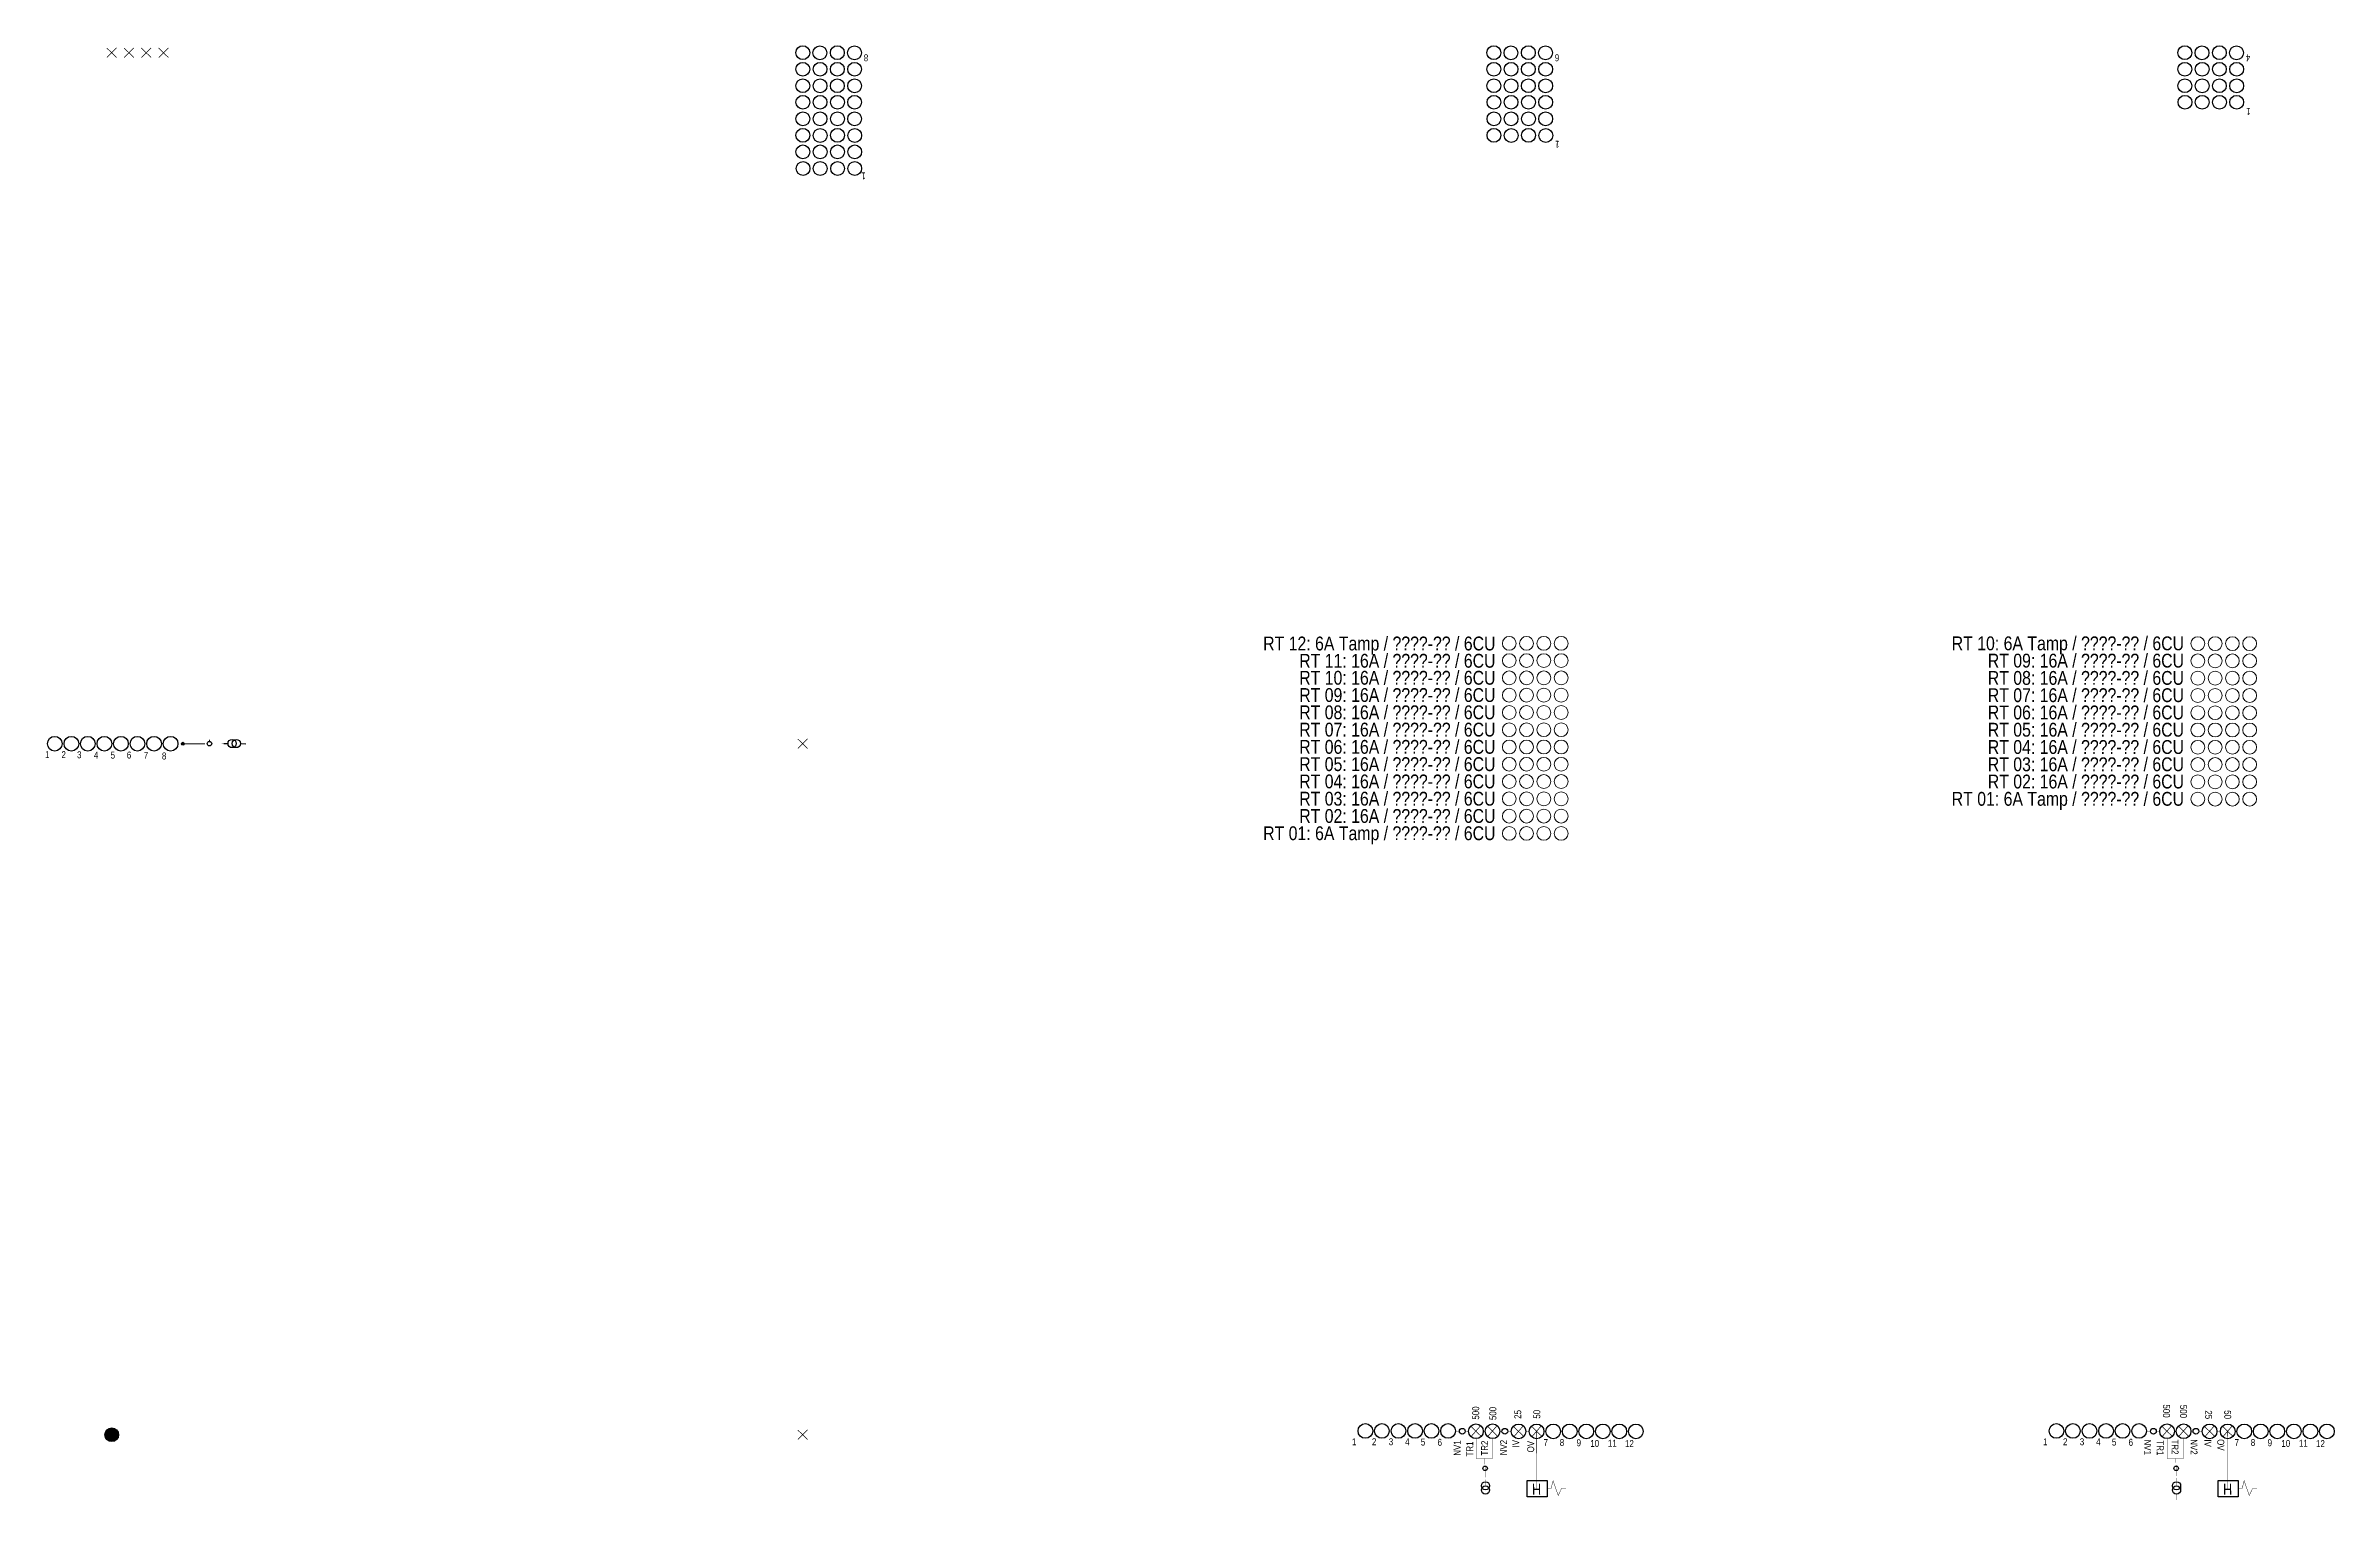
# Model space of a CAD drawing. Extents: x -25 to 358, y -10 to 454.
# Drawn here: x -4.8 to 160.8, y 245.3 to 350.5 of the extents above; entities that cross this region are included whole.
import ezdxf
from ezdxf.enums import TextEntityAlignment as Align

# ---------------------------------------------------------------- set-up
doc = ezdxf.new("R2010")
doc.units = 0
doc.header["$MEASUREMENT"] = 0
doc.linetypes.add('DASHED', pattern=[0.75, 0.5, -0.25])
for name, color, linetype, lineweight in [('01 - Bestaande kabel', 125, 'Continuous', 0), ('Aansluiting LS K01', 120, 'DASHED', 0), ('Aansluiting LS K02', 52, 'DASHED', 0), ('Aansluiting LS K03', 5, 'DASHED', 0), ('Aansluiting LS K06', 30, 'DASHED', 0), ('Aansluiting LS K07', 252, 'DASHED', 0), ('Aansluiting LS K08', 244, 'DASHED', 0), ('Aansluiting LS K09', 104, 'DASHED', 0), ('Aansluiting LS K10', 1, 'DASHED', 0), ('Aansluiting LS K11', 190, 'DASHED', 0), ('Aansluiting LS K12', 201, 'DASHED', 0), ('AANSLUITKAST', 7, 'Continuous', 0)]:
    doc.layers.add(name, color=color, linetype=linetype, lineweight=lineweight)
doc.layers.add('Aansluiting LS K04', color=3, linetype='DASHED', lineweight=0, true_color=0x00f000)
doc.layers.add('Aansluiting LS K05', color=6, linetype='DASHED', lineweight=0, true_color=0xeb00eb)
doc.layers.add('TEST_INSERT', color=7, linetype='Continuous')
doc.styles.add('TECHBASE_ARIAL_NOVA_LIGHT', font='ArialNova-Light.ttf')

# ---------------------------------------------------------------- blocks, each defined once
blk = doc.blocks.new('TB_MES__40955691265E_F434E4A5_ANL1')
at = {"layer": 'AANSLUITKAST', "transparency": 33554687}
h = blk.add_hatch(color=256, dxfattribs=at)
h.dxf.hatch_style = 1
edge = h.paths.add_edge_path()
edge.add_arc((0, 0), 0.5, 0, 360)
blk.add_circle((0, 0), 0.5)
blk = doc.blocks.new('TB_Zekering__40955691265E_3E50730F_ANL1')
at = {"color": 0, "linetype": 'Continuous', "const_width": 0.05}
for points in [[(-0.36, 0.34), (0.35, -0.35)], [(-0.35, -0.35), (0.35, 0.35)]]:
    blk.add_lwpolyline(points, dxfattribs=at)
blk = doc.blocks.new('TB_12 RICHTINGEN LS REK__40955691265E_CB7427F3_ANL1')
at = {"color": 6}
for points, const_width in [([(-8.63, 0.27), (-8.76, 0.27)], 0.02), ([(-7.43, 0.27), (-7.57, 0.27)], 0.02), ([(-6.23, 0.27), (-6.37, 0.27)], 0.02), ([(-5.04, 0.27), (-5.17, 0.27)], 0.02), ([(-3.84, 0.27), (-3.98, 0.27)], 0.02), ([(-2.5, 0.25), (-2.78, 0.25)], 0.02), ([(-1.82, 0.25), (-2.07, 0.25)], 0.02), ([(-0.92, -0.11), (-1.68, 0.63)], 0.05), ([(-1.65, -0.14), (-0.95, 0.66)], 0.05), ([(-0.62, 0.25), (-0.76, 0.25)], 0.02), ([(0.28, -0.11), (-0.48, 0.63)], 0.05), ([(-0.45, -0.14), (0.24, 0.66)], 0.05), ([(0.59, 0.25), (0.44, 0.25)], 0.02), ([(1.26, 0.25), (1.01, 0.25)], 0.02), ([(2.17, -0.13), (1.41, 0.61)], 0.05), ([(1.44, -0.16), (2.13, 0.64)], 0.05), ([(2.57, 0.24), (2.32, 0.24)], 0.02), ([(3.48, -0.12), (2.72, 0.61)], 0.05), ([(2.75, -0.15), (3.44, 0.65)], 0.05), ([(3.77, 0.24), (3.63, 0.24)], 0.02), ([(4.96, 0.24), (4.83, 0.24)], 0.02), ([(6.16, 0.24), (6.02, 0.24)], 0.02), ([(7.36, 0.23), (7.22, 0.24)], 0.02), ([(8.55, 0.24), (8.42, 0.24)], 0.02), ([(9.75, 0.24), (9.61, 0.24)], 0.02), ([(-0.09, -0.28), (-0.09, -1.73), (-1.28, -1.73), (-1.28, -0.28), (-1.28, -1.73), (-0.65, -1.73), (-0.6, -3.7)], 0.02), ([(-0.59, -4.29), (-0.59, -4.73)], 0.02)]:
    blk.add_lwpolyline(points, dxfattribs=dict(at, const_width=const_width))
at = {"color": 6, "linetype": 'Continuous', "const_width": 0.03}
for points in [[(3.11, -3.93), (3.1, 0.24)], [(5.22, -3.89), (4.9, -3.89), (4.66, -4.4), (4.29, -3.33), (4.14, -3.9), (3.86, -3.9)]]:
    blk.add_lwpolyline(points, dxfattribs=at)
at = {"color": 6}
blk.add_lwpolyline([(3.86, -4.49), (2.41, -4.5), (2.41, -3.32), (3.85, -3.31)], close=True, dxfattribs=at)
for centre, radius in [((-9.29, 0.27), 0.53), ((-8.1, 0.27), 0.53), ((-6.9, 0.27), 0.53), ((-5.7, 0.27), 0.53), ((-4.51, 0.27), 0.53), ((-3.31, 0.27), 0.53), ((-2.28, 0.25), 0.209), ((-1.29, 0.25), 0.53), ((-0.09, 0.25), 0.53), ((0.8, 0.25), 0.209), ((1.79, 0.24), 0.53), ((3.1, 0.24), 0.53), ((4.3, 0.24), 0.53), ((5.49, 0.24), 0.53), ((6.69, 0.24), 0.53), ((7.89, 0.24), 0.53), ((9.08, 0.24), 0.53), ((10.28, 0.24), 0.53), ((-0.63, -2.43), 0.165), ((-0.6, -3.7), 0.297), ((-0.6, -4), 0.297)]:
    blk.add_circle(centre, radius, dxfattribs=at)
at = {"color": 6, "attachment_point": 1, "style": 'TECHBASE_ARIAL_NOVA_LIGHT'}
for s, width, gutter_width, insert, char_height, rotation in [('500', 0.8068, 2.5, (-1.56, 1.09), 0.5, 90), ('500', 0.8068, 2.5, (-0.32, 1.06), 0.5, 90), ('25', 0.8068, 2.5, (1.48, 1.15), 0.5, 90), ('50', 0.8068, 2.5, (2.86, 1.16), 0.5, 90), ('H', 1.0698, 4.02, (3.43, -4.34), 0.804, 180.6213)]:
    blk.add_mtext_dynamic_manual_height_columns(s, width=width, gutter_width=gutter_width, heights=[0], dxfattribs=dict(at, insert=insert, char_height=char_height, rotation=rotation))
at = {"char_height": 0.5, "attachment_point": 3, "style": 'TECHBASE_ARIAL_NOVA_LIGHT'}
for s, insert in [('1', (-9.94, -0.26)), ('2', (-8.5, -0.26)), ('3', (-7.28, -0.26)), ('4', (-6.1, -0.27)), ('5', (-4.96, -0.28)), ('6', (-3.75, -0.3)), ('7', (3.92, -0.32)), ('8', (5.09, -0.31)), ('9', (6.31, -0.33)), ('10', (7.62, -0.38)), ('11', (8.89, -0.37)), ('12', (10.13, -0.39))]:
    blk.add_mtext_dynamic_manual_height_columns(s, width=0.6652, gutter_width=2.5, heights=[0], dxfattribs=dict(at, insert=insert))
at = {"char_height": 0.5, "attachment_point": 1, "rotation": 90, "style": 'TECHBASE_ARIAL_NOVA_LIGHT'}
for s, heights, insert in [('NV1', [0], (-2.9, -1.52)), ('TR1', [0], (-1.99, -1.57)), ('TR2', [0], (-0.92, -1.51)), ('NV2', [0], (0.45, -1.49)), ('IV', [0.279], (1.34, -0.92)), ('OV', [0], (2.42, -1.28))]:
    blk.add_mtext_dynamic_manual_height_columns(s, width=0.6652, gutter_width=2.5, heights=heights, dxfattribs=dict(at, insert=insert))
at = {"color": 6, "style": 'TECHBASE_ARIAL_NOVA_LIGHT'}
for tag, p in [('RI1', (-9.06, 1.05)), ('RI2', (-7.86, 1.05)), ('RI3', (-6.66, 1.05)), ('RI4', (-5.47, 1.05)), ('RI5', (-4.27, 1.06)), ('RI6', (-3.08, 1.06)), ('RI7', (4.53, 1.02)), ('RI8', (5.73, 1.02)), ('RI9', (6.92, 1.02)), ('RI10', (8.12, 1.02)), ('RI11', (9.31, 1.02)), ('RI12', (10.51, 1.02))]:
    blk.add_attdef(tag, p, '', height=0.5, rotation=90, dxfattribs=at)
blk = doc.blocks.new('TB_12 RICHTINGEN LS REK REVERSE__40955691265E_52FE5F1D_ANL1')
at = {"color": 6}
for points, const_width in [([(-8.63, 0.27), (-8.76, 0.27)], 0.02), ([(-7.43, 0.27), (-7.57, 0.27)], 0.02), ([(-6.23, 0.27), (-6.37, 0.27)], 0.02), ([(-5.04, 0.27), (-5.17, 0.27)], 0.02), ([(-3.84, 0.27), (-3.98, 0.27)], 0.02), ([(-2.5, 0.25), (-2.78, 0.25)], 0.02), ([(-1.82, 0.25), (-2.07, 0.25)], 0.02), ([(-0.92, -0.11), (-1.68, 0.63)], 0.05), ([(-1.65, -0.14), (-0.95, 0.66)], 0.05), ([(-0.62, 0.25), (-0.76, 0.25)], 0.02), ([(0.28, -0.11), (-0.48, 0.63)], 0.05), ([(-0.45, -0.14), (0.24, 0.66)], 0.05), ([(0.59, 0.25), (0.44, 0.25)], 0.02), ([(1.26, 0.25), (1.01, 0.25)], 0.02), ([(2.17, -0.13), (1.41, 0.61)], 0.05), ([(1.44, -0.16), (2.13, 0.64)], 0.05), ([(2.57, 0.24), (2.32, 0.24)], 0.02), ([(3.48, -0.12), (2.72, 0.61)], 0.05), ([(2.75, -0.15), (3.44, 0.65)], 0.05), ([(3.77, 0.24), (3.63, 0.24)], 0.02), ([(4.96, 0.24), (4.83, 0.24)], 0.02), ([(6.16, 0.24), (6.02, 0.24)], 0.02), ([(7.36, 0.23), (7.22, 0.24)], 0.02), ([(8.55, 0.24), (8.42, 0.24)], 0.02), ([(9.75, 0.24), (9.61, 0.24)], 0.02), ([(-0.09, -0.28), (-0.09, -1.73), (-1.28, -1.73), (-1.28, -0.28), (-1.28, -1.73), (-0.65, -1.73), (-0.6, -3.7)], 0.02), ([(-0.59, -4.29), (-0.59, -4.73)], 0.02)]:
    blk.add_lwpolyline(points, dxfattribs=dict(at, const_width=const_width))
at = {"color": 6, "linetype": 'Continuous', "const_width": 0.03}
for points in [[(3.11, -3.93), (3.1, 0.24)], [(5.22, -3.89), (4.9, -3.89), (4.66, -4.4), (4.29, -3.33), (4.14, -3.9), (3.86, -3.9)]]:
    blk.add_lwpolyline(points, dxfattribs=at)
at = {"color": 6}
blk.add_lwpolyline([(3.86, -4.49), (2.41, -4.5), (2.41, -3.32), (3.85, -3.31)], close=True, dxfattribs=at)
for centre, radius in [((-9.29, 0.27), 0.53), ((-8.1, 0.27), 0.53), ((-6.9, 0.27), 0.53), ((-5.7, 0.27), 0.53), ((-4.51, 0.27), 0.53), ((-3.31, 0.27), 0.53), ((-2.28, 0.25), 0.209), ((-1.29, 0.25), 0.53), ((-0.09, 0.25), 0.53), ((0.8, 0.25), 0.209), ((1.79, 0.24), 0.53), ((3.1, 0.24), 0.53), ((4.3, 0.24), 0.53), ((5.49, 0.24), 0.53), ((6.69, 0.24), 0.53), ((7.89, 0.24), 0.53), ((9.08, 0.24), 0.53), ((10.28, 0.24), 0.53), ((-0.63, -2.43), 0.165), ((-0.6, -3.7), 0.297), ((-0.6, -4), 0.297)]:
    blk.add_circle(centre, radius, dxfattribs=at)
at = {"color": 6, "attachment_point": 1, "style": 'TECHBASE_ARIAL_NOVA_LIGHT'}
for s, width, gutter_width, insert, char_height, rotation in [('500', 0.8068, 2.5, (-1.08, 2.19), 0.5, 270), ('500', 0.8068, 2.5, (0.15, 2.16), 0.5, 270), ('25', 0.8068, 2.5, (1.97, 1.76), 0.5, 270), ('50', 0.8068, 2.5, (3.35, 1.77), 0.5, 270), ('H', 1.0698, 4.02, (3.43, -4.34), 0.804, 180.6213)]:
    blk.add_mtext_dynamic_manual_height_columns(s, width=width, gutter_width=gutter_width, heights=[0], dxfattribs=dict(at, insert=insert, char_height=char_height, rotation=rotation))
at = {"char_height": 0.5, "attachment_point": 3, "style": 'TECHBASE_ARIAL_NOVA_LIGHT'}
for s, insert in [('1', (-9.94, -0.26)), ('2', (-8.5, -0.26)), ('3', (-7.28, -0.26)), ('4', (-6.1, -0.27)), ('5', (-4.96, -0.28)), ('6', (-3.75, -0.3)), ('7', (3.92, -0.32)), ('8', (5.09, -0.31)), ('9', (6.31, -0.33)), ('10', (7.62, -0.38)), ('11', (8.89, -0.37)), ('12', (10.13, -0.39))]:
    blk.add_mtext_dynamic_manual_height_columns(s, width=0.6652, gutter_width=2.5, heights=[0], dxfattribs=dict(at, insert=insert))
at = {"char_height": 0.5, "attachment_point": 1, "rotation": 270, "style": 'TECHBASE_ARIAL_NOVA_LIGHT'}
for s, heights, insert in [('NV1', [0], (-2.44, -0.35)), ('TR1', [0], (-1.53, -0.41)), ('TR2', [0], (-0.46, -0.35)), ('NV2', [0], (0.91, -0.33)), ('IV', [0.279], (1.92, -0.34)), ('OV', [0], (2.85, -0.32))]:
    blk.add_mtext_dynamic_manual_height_columns(s, width=0.6652, gutter_width=2.5, heights=heights, dxfattribs=dict(at, insert=insert))
at = {"color": 6, "style": 'TECHBASE_ARIAL_NOVA_LIGHT'}
for tag, p in [('RI1', (-9.53, 1.07)), ('RI2', (-8.33, 1.07)), ('RI3', (-7.13, 1.07)), ('RI4', (-5.94, 1.07)), ('RI5', (-4.74, 1.07)), ('RI6', (-3.55, 1.08)), ('RI7', (4.06, 1.04)), ('RI8', (5.26, 1.04)), ('RI9', (6.45, 1.04)), ('RI10', (7.65, 1.04)), ('RI11', (8.85, 1.04)), ('RI12', (10.04, 1.04))]:
    blk.add_attdef(tag, text='', height=0.5, rotation=270, dxfattribs=at).set_placement(p, align=Align.RIGHT)
blk = doc.blocks.new('TB_8 RICHTINGEN LS REK KLEIN__40955691265E_4B99F24F_ANL1')
at = {"layer": '01 - Bestaande kabel', "transparency": 33554687}
h = blk.add_hatch(color=6, dxfattribs=at)
h.dxf.hatch_style = 1
edge = h.paths.add_edge_path()
edge.add_arc((5.14, 0), 0.1, 0, 360)
at = {"const_width": 0.02}
for points in [[(-3.45, 0), (-3.59, 0)], [(-2.26, 0), (-2.39, 0)], [(-1.06, 0), (-1.2, 0)], [(0.14, 0), (0, 0)], [(1.33, 0), (1.2, 0)]]:
    blk.add_lwpolyline(points, dxfattribs=at)
at = {"color": 6}
for points, const_width in [([(2.53, 0), (2.39, 0)], 0.02), ([(3.73, 0), (3.59, 0)], 0.02), ([(5.04, 0), (4.79, 0)], 0.02), ([(6.74, 0), (8.1, 0.01)], 0.01)]:
    blk.add_lwpolyline(points, dxfattribs=dict(at, const_width=const_width))
for points in [[(8.1, 0.01), (8.42, 0.01)], [(9.31, 0.01), (9.71, 0)]]:
    blk.add_lwpolyline(points, dxfattribs=at)
for centre, radius in [((-4.12, 0), 0.53), ((-2.92, 0), 0.53), ((-1.73, 0), 0.53), ((-0.53, 0), 0.53), ((0.67, 0), 0.53), ((1.86, 0), 0.53), ((3.06, 0), 0.53), ((4.26, 0), 0.53), ((5.14, 0), 0.1), ((7.07, 0), 0.165), ((8.71, 0.01), 0.297), ((9.01, 0.01), 0.297)]:
    blk.add_circle(centre, radius, dxfattribs=at)
at = {"layer": '01 - Bestaande kabel', "color": 6}
for points in [[(5.24, 0), (6.74, 0)], [(7.07, 0.17), (7.07, 0.27)]]:
    blk.add_lwpolyline(points, dxfattribs=at)
at = {"char_height": 0.5, "attachment_point": 3, "style": 'TECHBASE_ARIAL_NOVA_LIGHT'}
for s, insert in [('1', (-4.5, -0.53)), ('2', (-3.32, -0.54)), ('3', (-2.19, -0.55)), ('4', (-0.97, -0.58)), ('5', (0.24, -0.58)), ('6', (1.41, -0.57)), ('7', (2.64, -0.59)), ('8', (3.95, -0.64))]:
    blk.add_mtext_dynamic_manual_height_columns(s, width=0.6652, gutter_width=2.5, heights=[0], dxfattribs=dict(at, insert=insert))
at = {"color": 6, "style": 'TECHBASE_ARIAL_NOVA_LIGHT'}
for tag, p in [('RI4', (-0.3, 0.78)), ('RI5', (0.93, 0.8)), ('RI6', (2.13, 0.81)), ('RI7', (3.3, 0.81)), ('RI8', (4.5, 0.8)), ('RI1', (-3.88, 0.78)), ('RI2', (-2.69, 0.78)), ('RI3', (-1.49, 0.78))]:
    blk.add_attdef(tag, p, '', height=0.5, rotation=90, dxfattribs=at)
blk = doc.blocks.new('TB_RT 1-12 OV__40955691265E_7A08A9BD_ANL1_RT_BACK1')
at = {"linetype": 'DASHED'}
blk.add_wipeout([(-21.91, 7.99), (5.78, 7.99), (5.78, -7.65), (-21.91, -7.65)], dxfattribs=at)
at = {"layer": 'Aansluiting LS K01', "linetype": 'Continuous'}
for centre in [(1.12, -6.49), (2.37, -6.49), (3.62, -6.49), (4.87, -6.49)]:
    blk.add_circle(centre, 0.5, dxfattribs=at)
at = {"layer": 'Aansluiting LS K02', "linetype": 'Continuous'}
for centre in [(1.12, -5.24), (2.37, -5.24), (3.62, -5.24), (4.87, -5.24)]:
    blk.add_circle(centre, 0.5, dxfattribs=at)
at = {"layer": 'Aansluiting LS K03', "linetype": 'Continuous'}
for centre in [(1.12, -3.99), (2.37, -3.99), (3.62, -3.99), (4.87, -3.99)]:
    blk.add_circle(centre, 0.5, dxfattribs=at)
at = {"layer": 'Aansluiting LS K04', "linetype": 'Continuous'}
for centre in [(1.12, -2.74), (2.37, -2.74), (3.62, -2.74), (4.87, -2.74)]:
    blk.add_circle(centre, 0.5, dxfattribs=at)
at = {"layer": 'Aansluiting LS K05', "linetype": 'Continuous'}
for centre in [(1.12, -1.49), (2.37, -1.49), (3.62, -1.49), (4.87, -1.49)]:
    blk.add_circle(centre, 0.5, dxfattribs=at)
at = {"layer": 'Aansluiting LS K06', "linetype": 'Continuous'}
for centre in [(1.12, -0.24), (2.37, -0.24), (3.62, -0.24), (4.87, -0.24)]:
    blk.add_circle(centre, 0.5, dxfattribs=at)
at = {"layer": 'Aansluiting LS K07', "linetype": 'Continuous'}
for centre in [(1.12, 1.01), (2.37, 1.01), (3.62, 1.01), (4.87, 1.01)]:
    blk.add_circle(centre, 0.5, dxfattribs=at)
at = {"layer": 'Aansluiting LS K08', "linetype": 'Continuous'}
for centre in [(1.12, 2.26), (2.37, 2.26), (3.62, 2.26), (4.87, 2.26)]:
    blk.add_circle(centre, 0.5, dxfattribs=at)
at = {"layer": 'Aansluiting LS K09', "linetype": 'Continuous'}
for centre in [(1.12, 3.51), (2.37, 3.51), (3.62, 3.51), (4.87, 3.51)]:
    blk.add_circle(centre, 0.5, dxfattribs=at)
at = {"layer": 'Aansluiting LS K10', "linetype": 'Continuous'}
for centre in [(1.12, 4.76), (2.37, 4.76), (3.62, 4.76), (4.87, 4.76)]:
    blk.add_circle(centre, 0.5, dxfattribs=at)
at = {"layer": 'Aansluiting LS K11', "linetype": 'Continuous'}
for centre in [(1.12, 6.01), (2.37, 6.01), (3.62, 6.01), (4.87, 6.01)]:
    blk.add_circle(centre, 0.5, dxfattribs=at)
at = {"layer": 'Aansluiting LS K12', "linetype": 'Continuous'}
for centre in [(1.12, 7.26), (2.37, 7.26), (3.62, 7.26), (4.87, 7.26)]:
    blk.add_circle(centre, 0.5, dxfattribs=at)
at = {"layer": 'Aansluiting LS K01', "style": 'TECHBASE_ARIAL_NOVA_LIGHT'}
blk.add_attdef('RT_01:', text='', height=1, dxfattribs=at).set_placement((0.12, -6.98), align=Align.RIGHT)
at = {"layer": 'Aansluiting LS K02', "style": 'TECHBASE_ARIAL_NOVA_LIGHT'}
blk.add_attdef('RT_02:', text='', height=1, dxfattribs=at).set_placement((0.12, -5.73), align=Align.RIGHT)
at = {"layer": 'Aansluiting LS K03', "style": 'TECHBASE_ARIAL_NOVA_LIGHT'}
blk.add_attdef('RT_03:', text='', height=1, dxfattribs=at).set_placement((0.12, -4.48), align=Align.RIGHT)
at = {"layer": 'Aansluiting LS K04', "style": 'TECHBASE_ARIAL_NOVA_LIGHT'}
blk.add_attdef('RT_04:', text='', height=1, dxfattribs=at).set_placement((0.12, -3.23), align=Align.RIGHT)
at = {"layer": 'Aansluiting LS K05', "style": 'TECHBASE_ARIAL_NOVA_LIGHT'}
blk.add_attdef('RT_05:', text='', height=1, dxfattribs=at).set_placement((0.12, -1.98), align=Align.RIGHT)
at = {"layer": 'Aansluiting LS K06', "style": 'TECHBASE_ARIAL_NOVA_LIGHT'}
blk.add_attdef('RT_06:', text='', height=1, dxfattribs=at).set_placement((0.12, -0.73), align=Align.RIGHT)
at = {"layer": 'Aansluiting LS K07', "style": 'TECHBASE_ARIAL_NOVA_LIGHT'}
blk.add_attdef('RT_07:', text='', height=1, dxfattribs=at).set_placement((0.12, 0.52), align=Align.RIGHT)
at = {"layer": 'Aansluiting LS K08', "style": 'TECHBASE_ARIAL_NOVA_LIGHT'}
blk.add_attdef('RT_08:', text='', height=1, dxfattribs=at).set_placement((0.12, 1.77), align=Align.RIGHT)
at = {"layer": 'Aansluiting LS K09', "style": 'TECHBASE_ARIAL_NOVA_LIGHT'}
blk.add_attdef('RT_09:', text='', height=1, dxfattribs=at).set_placement((0.12, 3.02), align=Align.RIGHT)
at = {"layer": 'Aansluiting LS K10', "style": 'TECHBASE_ARIAL_NOVA_LIGHT'}
blk.add_attdef('RT_10:', text='', height=1, dxfattribs=at).set_placement((0.12, 4.27), align=Align.RIGHT)
at = {"layer": 'Aansluiting LS K11', "style": 'TECHBASE_ARIAL_NOVA_LIGHT'}
blk.add_attdef('RT_11:', text='', height=1, dxfattribs=at).set_placement((0.12, 5.5), align=Align.RIGHT)
at = {"layer": 'Aansluiting LS K12', "style": 'TECHBASE_ARIAL_NOVA_LIGHT'}
blk.add_attdef('RT_12:', text='', height=1, dxfattribs=at).set_placement((0.12, 6.75), align=Align.RIGHT)
blk = doc.blocks.new('TB_RT 1-10 OV__40955691265E_E2FCEF29_ANL1_RT_BACK1')
at = {"linetype": 'DASHED'}
blk.add_wipeout([(-22.09, 8.07), (5.6, 8.07), (5.6, -5.16), (-22.09, -5.16)], dxfattribs=at)
at = {"layer": 'Aansluiting LS K01', "linetype": 'Continuous'}
for centre in [(0.94, -4.01), (2.19, -4.01), (3.44, -4.01), (4.69, -4.01)]:
    blk.add_circle(centre, 0.5, dxfattribs=at)
at = {"layer": 'Aansluiting LS K02', "linetype": 'Continuous'}
for centre in [(0.94, -2.76), (2.19, -2.76), (3.44, -2.76), (4.69, -2.76)]:
    blk.add_circle(centre, 0.5, dxfattribs=at)
at = {"layer": 'Aansluiting LS K03', "linetype": 'Continuous'}
for centre in [(0.94, -1.51), (2.19, -1.51), (3.44, -1.51), (4.69, -1.51)]:
    blk.add_circle(centre, 0.5, dxfattribs=at)
at = {"layer": 'Aansluiting LS K04', "linetype": 'Continuous'}
for centre in [(0.94, -0.26), (2.19, -0.26), (3.44, -0.26), (4.69, -0.26)]:
    blk.add_circle(centre, 0.5, dxfattribs=at)
at = {"layer": 'Aansluiting LS K05', "linetype": 'Continuous'}
for centre in [(0.94, 0.99), (2.19, 0.99), (3.44, 0.99), (4.69, 0.99)]:
    blk.add_circle(centre, 0.5, dxfattribs=at)
at = {"layer": 'Aansluiting LS K06', "linetype": 'Continuous'}
for centre in [(0.94, 2.24), (2.19, 2.24), (3.44, 2.24), (4.69, 2.24)]:
    blk.add_circle(centre, 0.5, dxfattribs=at)
at = {"layer": 'Aansluiting LS K07', "linetype": 'Continuous'}
for centre in [(0.94, 3.49), (2.19, 3.49), (3.44, 3.49), (4.69, 3.49)]:
    blk.add_circle(centre, 0.5, dxfattribs=at)
at = {"layer": 'Aansluiting LS K08', "linetype": 'Continuous'}
for centre in [(0.94, 4.74), (2.19, 4.74), (3.44, 4.74), (4.69, 4.74)]:
    blk.add_circle(centre, 0.5, dxfattribs=at)
at = {"layer": 'Aansluiting LS K09', "linetype": 'Continuous'}
for centre in [(0.94, 5.99), (2.19, 5.99), (3.44, 5.99), (4.69, 5.99)]:
    blk.add_circle(centre, 0.5, dxfattribs=at)
at = {"layer": 'Aansluiting LS K10', "linetype": 'Continuous'}
for centre in [(0.94, 7.24), (2.19, 7.24), (3.44, 7.24), (4.69, 7.24)]:
    blk.add_circle(centre, 0.5, dxfattribs=at)
at = {"layer": 'Aansluiting LS K01', "style": 'TECHBASE_ARIAL_NOVA_LIGHT'}
blk.add_attdef('RT_01:', text='', height=1, dxfattribs=at).set_placement((-0.06, -4.49), align=Align.RIGHT)
at = {"layer": 'Aansluiting LS K02', "style": 'TECHBASE_ARIAL_NOVA_LIGHT'}
blk.add_attdef('RT_02:', text='', height=1, dxfattribs=at).set_placement((-0.06, -3.24), align=Align.RIGHT)
at = {"layer": 'Aansluiting LS K03', "style": 'TECHBASE_ARIAL_NOVA_LIGHT'}
blk.add_attdef('RT_03:', text='', height=1, dxfattribs=at).set_placement((-0.06, -1.99), align=Align.RIGHT)
at = {"layer": 'Aansluiting LS K04', "style": 'TECHBASE_ARIAL_NOVA_LIGHT'}
blk.add_attdef('RT_04:', text='', height=1, dxfattribs=at).set_placement((-0.06, -0.74), align=Align.RIGHT)
at = {"layer": 'Aansluiting LS K05', "style": 'TECHBASE_ARIAL_NOVA_LIGHT'}
blk.add_attdef('RT_05:', text='', height=1, dxfattribs=at).set_placement((-0.06, 0.51), align=Align.RIGHT)
at = {"layer": 'Aansluiting LS K06', "style": 'TECHBASE_ARIAL_NOVA_LIGHT'}
blk.add_attdef('RT_06:', text='', height=1, dxfattribs=at).set_placement((-0.06, 1.76), align=Align.RIGHT)
at = {"layer": 'Aansluiting LS K07', "style": 'TECHBASE_ARIAL_NOVA_LIGHT'}
blk.add_attdef('RT_07:', text='', height=1, dxfattribs=at).set_placement((-0.06, 3.01), align=Align.RIGHT)
at = {"layer": 'Aansluiting LS K08', "style": 'TECHBASE_ARIAL_NOVA_LIGHT'}
blk.add_attdef('RT_08:', text='', height=1, dxfattribs=at).set_placement((-0.06, 4.26), align=Align.RIGHT)
at = {"layer": 'Aansluiting LS K09', "style": 'TECHBASE_ARIAL_NOVA_LIGHT'}
blk.add_attdef('RT_09:', text='', height=1, dxfattribs=at).set_placement((-0.06, 5.51), align=Align.RIGHT)
at = {"layer": 'Aansluiting LS K10', "style": 'TECHBASE_ARIAL_NOVA_LIGHT'}
blk.add_attdef('RT_10:', text='', height=1, dxfattribs=at).set_placement((-0.06, 6.76), align=Align.RIGHT)
blk = doc.blocks.new('TB_OV Combi__40955691265E_A1E885F7_ANL1')
for p in [(0, 0), (1.25, 0), (2.5, 0), (3.75, 0)]:
    blk.add_blockref('TB_Zekering__40955691265E_3E50730F_ANL1', p)
blk = doc.blocks.new('*U41')
for centre in [(0, 0), (1.24, -0.01), (2.5, 0), (3.74, -0.01), (0, -1.2), (1.25, -1.2), (2.5, -1.2), (3.75, -1.2), (0, -2.39), (0.01, -3.59), (1.25, -2.4), (1.25, -3.59), (2.5, -2.39), (2.51, -3.59), (3.75, -2.4), (3.75, -3.59), (0.01, -4.79), (1.25, -4.79), (2.51, -4.79), (3.75, -4.79), (0.01, -5.98), (1.26, -5.99), (2.51, -5.98), (3.76, -5.99), (0.01, -7.18), (0.02, -8.38), (1.26, -7.18), (1.26, -8.38), (2.51, -7.18), (2.52, -8.38), (3.76, -7.18), (3.76, -8.38)]:
    blk.add_circle(centre, 0.5)
at = {"char_height": 0.5, "attachment_point": 1, "rotation": 179.1654, "style": 'TECHBASE_ARIAL_NOVA_LIGHT'}
for s, insert in [('8', (4.73, -0.62)), ('1', (4.55, -9.17))]:
    blk.add_mtext_dynamic_manual_height_columns(s, width=0.8068, gutter_width=2.5, heights=[0], dxfattribs=dict(at, insert=insert))
at = {"color": 7, "style": 'TECHBASE_ARIAL_NOVA_LIGHT'}
for tag, p in [('RI8', (-4.72, 0.23)), ('RI7', (-4.7, -1.02)), ('RI6', (-4.72, -2.3)), ('RI5', (-4.75, -3.49)), ('RI4', (-4.71, -4.57)), ('RI3', (-4.73, -5.89)), ('RI2', (-4.76, -6.88)), ('RI1', (-4.74, -8.15))]:
    blk.add_attdef(tag, text='', height=0.5, rotation=180, dxfattribs=at).set_placement(p, align=Align.RIGHT)
blk = doc.blocks.new('*U43')
for centre in [(0, 0), (1.24, -0.01), (2.5, 0), (3.74, -0.01), (0, -1.2), (1.25, -1.2), (2.5, -1.2), (3.75, -1.2), (0, -2.39), (0.01, -3.59), (1.25, -2.4), (1.25, -3.59), (2.5, -2.39), (2.51, -3.59), (3.75, -2.4), (3.75, -3.59), (0.01, -4.79), (1.25, -4.79), (2.51, -4.79), (3.75, -4.79), (0.01, -5.98), (1.26, -5.99), (2.51, -5.98), (3.76, -5.99)]:
    blk.add_circle(centre, 0.5)
at = {"char_height": 0.5, "attachment_point": 1, "rotation": 179.1654, "style": 'TECHBASE_ARIAL_NOVA_LIGHT'}
for s, insert in [('6', (4.73, -0.62)), ('1', (4.75, -6.88))]:
    blk.add_mtext_dynamic_manual_height_columns(s, width=0.8068, gutter_width=2.5, heights=[0], dxfattribs=dict(at, insert=insert))
at = {"color": 7, "style": 'TECHBASE_ARIAL_NOVA_LIGHT'}
for tag, p in [('RI6', (-4.72, 0.23)), ('RI5', (-4.7, -1.02)), ('RI4', (-4.72, -2.3)), ('RI3', (-4.75, -3.49)), ('RI2', (-4.71, -4.57)), ('RI1', (-4.73, -5.89))]:
    blk.add_attdef(tag, text='', height=0.5, rotation=180, dxfattribs=at).set_placement(p, align=Align.RIGHT)
blk = doc.blocks.new('*U45')
for centre in [(0, 0), (1.24, -0.01), (2.5, 0), (3.74, -0.01), (0, -1.2), (1.25, -1.2), (2.5, -1.2), (3.75, -1.2), (0, -2.39), (0.01, -3.59), (1.25, -2.4), (1.25, -3.59), (2.5, -2.39), (2.51, -3.59), (3.75, -2.4), (3.75, -3.59)]:
    blk.add_circle(centre, 0.5)
at = {"char_height": 0.5, "attachment_point": 1, "rotation": 179.1654, "style": 'TECHBASE_ARIAL_NOVA_LIGHT'}
for s, insert in [('4', (4.73, -0.62)), ('1', (4.75, -4.5))]:
    blk.add_mtext_dynamic_manual_height_columns(s, width=0.8068, gutter_width=2.5, heights=[0], dxfattribs=dict(at, insert=insert))
at = {"color": 7, "style": 'TECHBASE_ARIAL_NOVA_LIGHT'}
for tag, p in [('RI4', (-4.72, 0.23)), ('RI3', (-4.7, -1.02)), ('RI2', (-4.72, -2.3)), ('RI1', (-4.75, -3.49))]:
    blk.add_attdef(tag, text='', height=0.5, rotation=180, dxfattribs=at).set_placement(p, align=Align.RIGHT)

msp = doc.modelspace()

# ---------------------------------------------------------------- block references
at = {"layer": 'TEST_INSERT'}
for name, p in [('TB_OV Combi__40955691265E_A1E885F7_ANL1', (0, 350)), ('*U41', (50, 350)), ('*U43', (100, 350)), ('*U45', (150, 350)), ('TB_8 RICHTINGEN LS REK KLEIN__40955691265E_4B99F24F_ANL1', (0, 300)), ('TB_Zekering__40955691265E_3E50730F_ANL1', (50, 300)), ('TB_12 RICHTINGEN LS REK__40955691265E_CB7427F3_ANL1', (100, 250)), ('TB_12 RICHTINGEN LS REK REVERSE__40955691265E_52FE5F1D_ANL1', (150, 250)), ('TB_MES__40955691265E_F434E4A5_ANL1', (0, 250)), ('TB_Zekering__40955691265E_3E50730F_ANL1', (50, 250))]:
    msp.add_blockref(name, p, dxfattribs=at)
for name, p, values in [('TB_RT 1-12 OV__40955691265E_7A08A9BD_ANL1_RT_BACK1', (100, 300), {'RT_12:': 'RT 12: 6A Tamp / ????-?? / 6CU', 'RT_11:': 'RT 11: 16A / ????-?? / 6CU', 'RT_10:': 'RT 10: 16A / ????-?? / 6CU', 'RT_09:': 'RT 09: 16A / ????-?? / 6CU', 'RT_08:': 'RT 08: 16A / ????-?? / 6CU', 'RT_07:': 'RT 07: 16A / ????-?? / 6CU', 'RT_06:': 'RT 06: 16A / ????-?? / 6CU', 'RT_05:': 'RT 05: 16A / ????-?? / 6CU', 'RT_04:': 'RT 04: 16A / ????-?? / 6CU', 'RT_03:': 'RT 03: 16A / ????-?? / 6CU', 'RT_02:': 'RT 02: 16A / ????-?? / 6CU', 'RT_01:': 'RT 01: 6A Tamp / ????-?? / 6CU'}), ('TB_RT 1-10 OV__40955691265E_E2FCEF29_ANL1_RT_BACK1', (150, 300), {'RT_10:': 'RT 10: 6A Tamp / ????-?? / 6CU', 'RT_09:': 'RT 09: 16A / ????-?? / 6CU', 'RT_08:': 'RT 08: 16A / ????-?? / 6CU', 'RT_07:': 'RT 07: 16A / ????-?? / 6CU', 'RT_06:': 'RT 06: 16A / ????-?? / 6CU', 'RT_05:': 'RT 05: 16A / ????-?? / 6CU', 'RT_04:': 'RT 04: 16A / ????-?? / 6CU', 'RT_03:': 'RT 03: 16A / ????-?? / 6CU', 'RT_02:': 'RT 02: 16A / ????-?? / 6CU', 'RT_01:': 'RT 01: 6A Tamp / ????-?? / 6CU'})]:
    msp.add_blockref(name, p, dxfattribs=at).add_auto_attribs(values)

doc.saveas('drawing.dxf')
